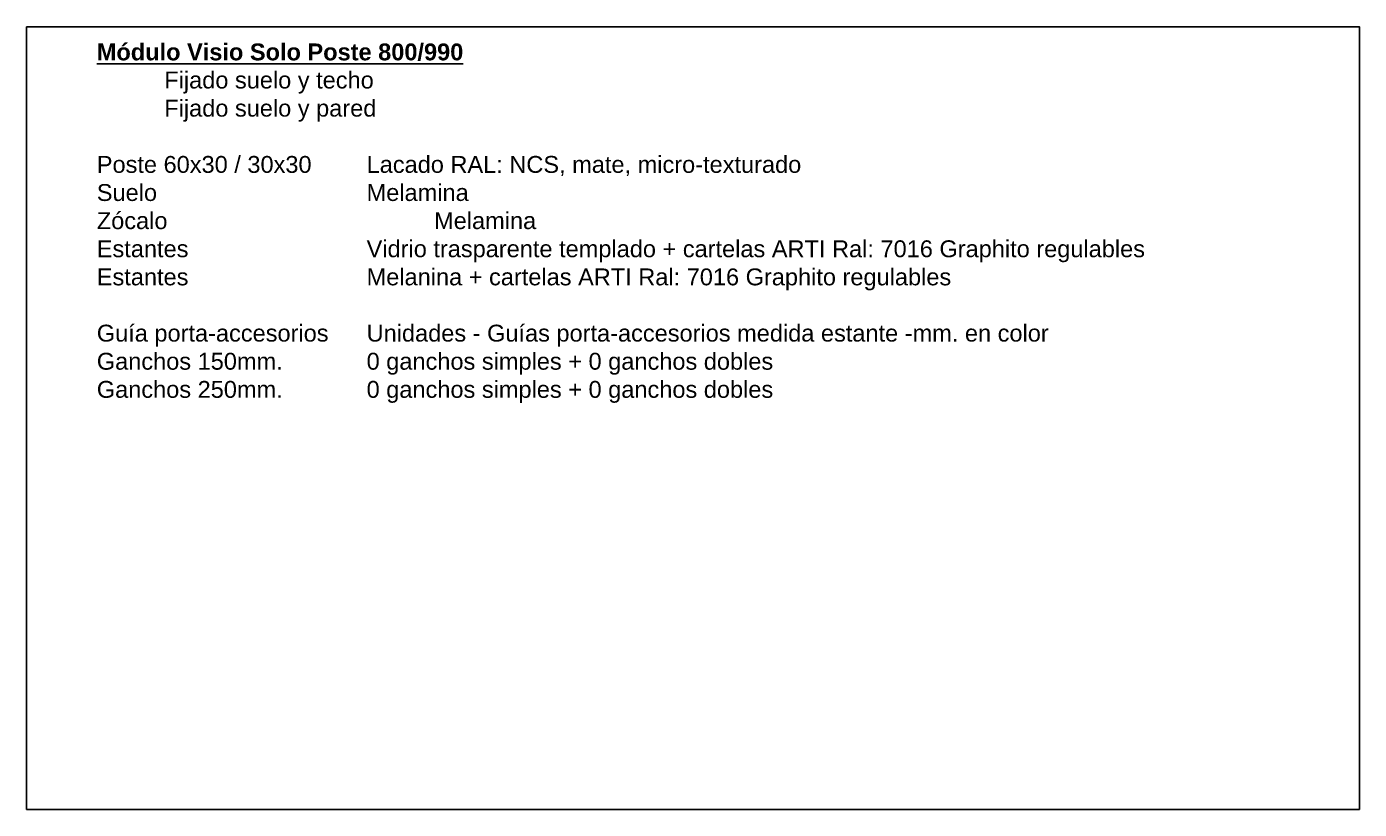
# Paper-space layout 'Jordi B.' of a CAD drawing. Header units: millimetres. Extents: x 23627 to 226976, y -18096 to 223844.
# Drawn here: x 131998 to 139901, y 164788 to 169428 of the extents above; entities that cross this region are included whole.
import ezdxf

# ---------------------------------------------------------------- set-up
doc = ezdxf.new("R2010")
doc.units = ezdxf.units.MM
doc.layers.add('1001 concep color Blau Fosc', color=7, linetype='Continuous', true_color=0x003e84)
doc.layers.add('Linea Capa Color 0202 Lila Parets JB', color=202, linetype='Continuous')
doc.styles.add('Helvetica Light', font='HelveticaNeueLTCom-Th.ttf')

psp = doc.layouts.new('Jordi B.')

# ---------------------------------------------------------------- linework, layer by layer
at = {"layer": 'Linea Capa Color 0202 Lila Parets JB', "ltscale": 10}
psp.add_lwpolyline([(131998.3, 169427.5), (139901.3, 169427.5), (139901.3, 164787.9), (131998.3, 164787.9)], close=True, dxfattribs=at)

# ---------------------------------------------------------------- texts
at = {"layer": '1001 concep color Blau Fosc', "insert": (132414.3, 169327.8), "char_height": 100, "width": 7486.963, "attachment_point": 1, "style": 'Helvetica Light'}
psp.add_mtext('{\\fHelveticaNeueLT Com 35 Th|b1|i0|c0|p34;\\LMódulo Visio Solo Poste 800/990\\P\\l^I}Fijado suelo y techo\\P^IFijado suelo y pared{\\fHelveticaNeueLT Com 35 Th|b1|i0|c0|p34;\\P\\P}Poste {\\C1;60x30 / 30x30}^ILacado {\\C1;RAL: NCS}, mate, micro-texturado\\PSuelo^I^I^I^I{\\C1;Melamina}\\PZócalo^I^I^I^I{\\C1;Melamina}\\PEstantes ^I^I^IVidrio trasparente templado + cartelas ARTI Ral: 7016 Graphito regulables\\PEstantes ^I^I^I{\\C1;Melanina} + cartelas ARTI {\\C1;Ral: 7016 Graphito} regulables\\P\\PGuía porta-accesorios^I{\\C1;Unidades -} Guías porta-accesorios {\\C1;medida estante -mm}. en {\\C1;color}\\PGanchos 150mm.^I^I{\\C1;0} ganchos simples + {\\C1;0} ganchos dobles\\PGanchos 250mm.^I^I{\\C1;0} ganchos simples + {\\C1;0} ganchos dobles', dxfattribs=at)

doc.saveas('drawing.dxf')
